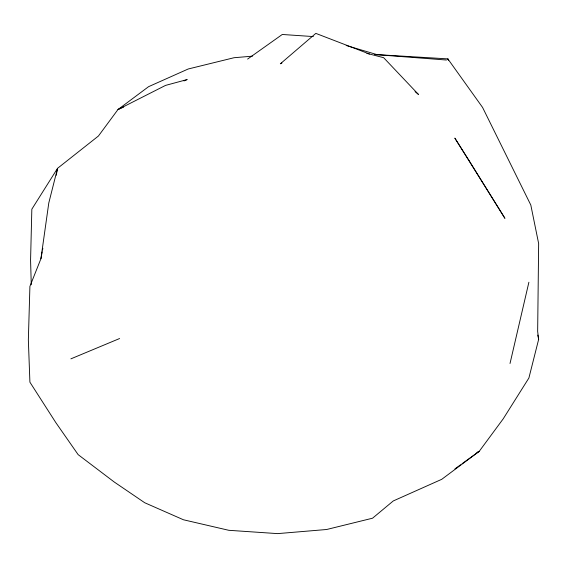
<?xml version="1.0" encoding="UTF-8"?>
<svg xmlns="http://www.w3.org/2000/svg" width="567" height="567" viewBox="0 0 567 567"><rect width="100%" height="100%" fill="white"/><g stroke="black" fill="none" stroke-linecap="round" stroke-linejoin="round"><path stroke-width="0.85" d="M374.858 54.489L447.852 58.883L482.574 107.432L530.811 205.041L538.65 243.569L537.658 331.419L538.65 339.349L528.891 378.019L503.184 418.871L479.243 451.311L441.757 479.306L393.264 500.952L372.547 518.203L326.67 529.493L277.639 533.618L228.799 530.301L183.467 519.776L144.734 502.752L114.258 482.028L78.147 454.642L55.814 422.592L29.909 382.165L28.35 339.909L29.909 286.378L40.923 258.743L48.783 203.007L57.536 168.335L98.424 136.023L117.971 109.537L148.582 86.673L188.173 69.004L234.051 57.721L252.435 56.168M40.923 258.743L42.199 251.783M42.518 250.047L42.844 248.311M56.261 175.288L57.536 168.335L31.837 209.188L30.575 260.133L31.27 284.747M510.017 363.497L528.891 282.231M454.918 468.888L460.638 464.749M462.07 463.714L479.243 451.311L476.875 452.452M247.616 59.074L282.281 34.474L313.367 36.579M281.934 63.015L280.36 63.795L315.826 33.382L369.429 54.014L383.646 57.692L418.46 94.434L415.058 91.627M123.606 107.092L117.971 109.537L165.536 85.404L187.181 79.55L183.963 80.946M70.882 358.854L119.602 338.527M374.723 54.51L377.253 54.687L346.203 45.502M374.837 54.538L446.463 60.024M366.863 53.39L369.429 54.014M537.778 335.076L538.65 339.349M469.441 161.184L454.84 138.1L504.928 218.33L469.441 161.184M448.568 60.499L447.852 58.883L448.54 60.513"/></g></svg>
